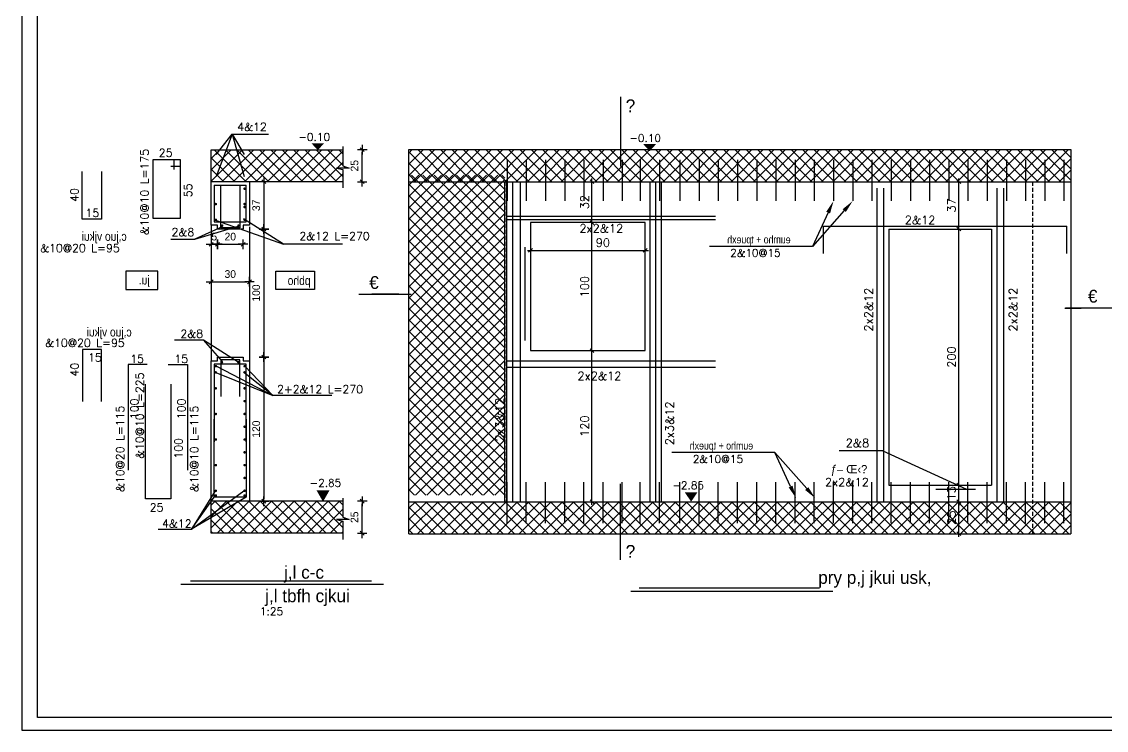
# Model space of a CAD drawing. Extents: x -4581 to 6602, y -3571 to 1684.
# Drawn here: x 2186 to 3880, y -3571 to -2464 of the extents above; entities that cross this region are included whole.
import ezdxf
from ezdxf import colors
from ezdxf.entities.mleader import LeaderData, LeaderLine
from ezdxf.enums import TextEntityAlignment as Align
from ezdxf.math import Vec2, Vec3

# ---------------------------------------------------------------- set-up
doc = ezdxf.new("R2010")
doc.units = 0
doc.header["$LTSCALE"] = 25
doc.header["$MEASUREMENT"] = 0
doc.header["$PDMODE"] = 2
doc.header["$PDSIZE"] = 5
doc.linetypes.add('HIDDEN', pattern=[0.375, 0.25, -0.125])
doc.layers.get('0').update_dxf_attribs({"linetype": 'CONTINUOUS'})
doc.layers.get('DEFPOINTS').update_dxf_attribs({"linetype": 'CONTINUOUS'})
for name, color, linetype in [('015', 253, 'CONTINUOUS'), ('A-SY', 5, 'CONTINUOUS'), ('A-TX', 3, 'CONTINUOUS'), ('DIM', 2, 'CONTINUOUS'), ('DIMS', 2, 'CONTINUOUS'), ('HI', 2, 'HIDDEN'), ('RAM', 4, 'CONTINUOUS'), ('S-BM', 1, 'CONTINUOUS'), ('S-DM', 2, 'CONTINUOUS'), ('S-IR', 7, 'CONTINUOUS'), ('S-IR1', 4, 'CONTINUOUS'), ('S-SY', 2, 'CONTINUOUS'), ('S-TX', 3, 'CONTINUOUS'), ('S-TX1', 4, 'CONTINUOUS'), ('TEXT-K', 4, 'CONTINUOUS')]:
    doc.layers.add(name, color=color, linetype=linetype)
doc.styles.add('ATIR', font='ATIR')
doc.styles.add('H1', font='heb')
doc.styles.add('miryl', font='miryl')
doc.styles.get("Standard").update_dxf_attribs({"font": 'HEB', "height": 18})
doc.styles.add('TECHNO', font='techno_m.shx')
doc.styles.add('TECHNO_M', font='techno_m')
doc.styles.add('TXT', font='txtn')
doc.dimstyles.new('25', dxfattribs={"dimtxt": 13, "dimasz": 6, "dimexe": 6, "dimexo": 6, "dimgap": 5, "dimtad": 1, "dimdec": 0, "dimlfac": 0.5, "dimdsep": 46, "dimtxsty": 'TXT', "dimblk1": 'OBLIQUE', "dimblk2": 'OBLIQUE', "dimsah": 1, "dimcen": 0, "dimdle": 5, "dimse1": 1, "dimse2": 1, "dimadec": 0, "dimazin": 0, "dimtfac": 1, "dimtdec": 0, "dimtix": 1, "dimtmove": 2, "dimatfit": 3, "dimldrblk": 'OBLIQUE', "dimfxl": 1, "dimtolj": 1, "dimarcsym": 0})
doc.dimstyles.new('t-25(x2)', dxfattribs={"dimtxt": 12, "dimasz": 4, "dimexe": 0, "dimexo": 0, "dimgap": 0.1, "dimtad": 0, "dimdec": 0, "dimlfac": 0.5, "dimdsep": 46, "dimtxsty": 'ATIR', "dimblk": 'TICK', "dimcen": 0, "dimse1": 1, "dimse2": 1, "dimadec": 0, "dimazin": 0, "dimtfac": 1, "dimtdec": 0, "dimtix": 1, "dimtofl": 0, "dimtmove": 2, "dimatfit": 3, "dimldrblk": 'TICK', "dimfxl": 0, "dimtvp": 1, "dimtolj": 1, "dimarcsym": 0})
pattern_1 = [(45, (-5048.673, 1671.232), (-8.838835, 8.838835), []), (135, (-5048.673, 1671.232), (-8.838835, -8.838835), [])]
pattern_2 = [(45, (-5048.673, 621.12), (-8.838835, 8.838835), []), (135, (-5048.673, 621.12), (-8.838835, -8.838835), [])]

# ---------------------------------------------------------------- blocks, each defined once
blk = doc.blocks.new('TICK', base_point=(1987.68, 2056.3))
at = {"layer": 'DIMS', "linetype": 'Continuous'}
for p, q in [((1989.55, 2056.3), (1985.8, 2056.3)), ((1988.43, 2057.05), (1986.93, 2055.55)), ((1987.68, 2054.42), (1987.68, 2058.17))]:
    blk.add_line(p, q, dxfattribs=at)
blk = doc.blocks.new('*D23')
at = {"layer": 'DEFPOINTS', "color": 0, "transparency": 16777216}
for p in [(2481.5, -2782.2), (2541.5, -2782.2), (2541.5, -2870.6)]:
    blk.add_point(p, dxfattribs=at)
at = {"layer": 'DIM', "color": 0, "lineweight": -2, "transparency": 16777216}
blk.add_line((2485.5, -2870.6), (2537.5, -2870.6), dxfattribs=at)
at = {"layer": 'DIM', "color": 0, "lineweight": -2, "transparency": 16777216, "xscale": 4, "yscale": 4, "zscale": 4, "rotation": 180}
blk.add_blockref('TICK', (2481.5, -2870.6), dxfattribs=at)
at = {"layer": 'DIM', "color": 0, "lineweight": -2, "transparency": 16777216, "xscale": 4, "yscale": 4, "zscale": 4}
blk.add_blockref('TICK', (2541.5, -2870.6), dxfattribs=at)
at = {"layer": 'DIM', "color": 0, "transparency": 16777216, "insert": (2511.5, -2858.6), "char_height": 12, "attachment_point": 5, "style": 'ATIR'}
blk.add_mtext('\\A1;30', dxfattribs=at)
blk = doc.blocks.new('*D24')
at = {"layer": 'DEFPOINTS', "color": 0, "transparency": 16777216}
for p in [(2687.3, -2664.3), (2717.6, -2664.3), (2687.3, -2714.3)]:
    blk.add_point(p, dxfattribs=at)
at = {"layer": 'DIM', "color": 0, "lineweight": -2, "transparency": 16777216}
blk.add_line((2717.6, -2710.3), (2717.6, -2668.3), dxfattribs=at)
at = {"layer": 'DIM', "color": 0, "lineweight": -2, "transparency": 16777216, "xscale": 4, "yscale": 4, "zscale": 4}
for p, rotation in [((2717.6, -2664.3), 90), ((2717.6, -2714.3), 270)]:
    blk.add_blockref('TICK', p, dxfattribs=dict(at, rotation=rotation))
at = {"layer": 'DIM', "color": 0, "transparency": 16777216, "insert": (2705.6, -2689.3), "char_height": 12, "attachment_point": 5, "rotation": 90, "style": 'ATIR'}
blk.add_mtext('\\A1;25', dxfattribs=at)
blk = doc.blocks.new('*D25')
at = {"layer": 'DEFPOINTS', "color": 0, "transparency": 16777216}
for p in [(2532.8, -2714.3), (2531.5, -2788.2), (2564, -2788.2)]:
    blk.add_point(p, dxfattribs=at)
at = {"layer": 'DIM', "color": 0, "lineweight": -2, "transparency": 16777216}
blk.add_line((2564, -2718.3), (2564, -2784.2), dxfattribs=at)
at = {"layer": 'DIM', "color": 0, "lineweight": -2, "transparency": 16777216, "xscale": 4, "yscale": 4, "zscale": 4}
for p, rotation in [((2564, -2714.3), 90), ((2564, -2788.2), 270)]:
    blk.add_blockref('TICK', p, dxfattribs=dict(at, rotation=rotation))
at = {"layer": 'DIM', "color": 0, "transparency": 16777216, "insert": (2552, -2751.2), "char_height": 12, "attachment_point": 5, "rotation": 90, "style": 'ATIR'}
blk.add_mtext('\\A1;37', dxfattribs=at)
blk = doc.blocks.new('*D26')
at = {"layer": 'DEFPOINTS', "color": 0, "transparency": 16777216}
for p in [(2531.5, -2788.2), (2531.5, -2988.2), (2564, -2988.2)]:
    blk.add_point(p, dxfattribs=at)
at = {"layer": 'DIM', "color": 0, "lineweight": -2, "transparency": 16777216}
blk.add_line((2564, -2792.2), (2564, -2984.2), dxfattribs=at)
at = {"layer": 'DIM', "color": 0, "lineweight": -2, "transparency": 16777216, "xscale": 4, "yscale": 4, "zscale": 4}
for p, rotation in [((2564, -2788.2), 90), ((2564, -2988.2), 270)]:
    blk.add_blockref('TICK', p, dxfattribs=dict(at, rotation=rotation))
at = {"layer": 'DIM', "color": 0, "transparency": 16777216, "insert": (2552, -2888.2), "char_height": 12, "attachment_point": 5, "rotation": 90, "style": 'ATIR'}
blk.add_mtext('\\A1;100', dxfattribs=at)
blk = doc.blocks.new('*D27')
at = {"layer": 'DEFPOINTS', "color": 0, "transparency": 16777216}
for p in [(2531.5, -2988.2), (2541.5, -3213.5), (2564, -3213.5)]:
    blk.add_point(p, dxfattribs=at)
at = {"layer": 'DIM', "color": 0, "lineweight": -2, "transparency": 16777216}
blk.add_line((2564, -2992.2), (2564, -3209.5), dxfattribs=at)
at = {"layer": 'DIM', "color": 0, "lineweight": -2, "transparency": 16777216, "xscale": 4, "yscale": 4, "zscale": 4}
for p, rotation in [((2564, -2988.2), 90), ((2564, -3213.5), 270)]:
    blk.add_blockref('TICK', p, dxfattribs=dict(at, rotation=rotation))
at = {"layer": 'DIM', "color": 0, "transparency": 16777216, "insert": (2552, -3100.8), "char_height": 12, "attachment_point": 5, "rotation": 90, "style": 'ATIR'}
blk.add_mtext('\\A1;120', dxfattribs=at)
blk = doc.blocks.new('*D28')
at = {"layer": 'DEFPOINTS', "color": 0, "transparency": 16777216}
for p in [(2481.5, -2782.2), (2491.5, -2782.2), (2491.5, -2812.1)]:
    blk.add_point(p, dxfattribs=at)
at = {"layer": 'DIM', "color": 0, "lineweight": -2, "transparency": 16777216}
blk.add_line((2485.5, -2812.1), (2487.5, -2812.1), dxfattribs=at)
at = {"layer": 'DIM', "color": 0, "lineweight": -2, "transparency": 16777216, "xscale": 4, "yscale": 4, "zscale": 4, "rotation": 180}
blk.add_blockref('TICK', (2481.5, -2812.1), dxfattribs=at)
at = {"layer": 'DIM', "color": 0, "lineweight": -2, "transparency": 16777216, "xscale": 4, "yscale": 4, "zscale": 4}
blk.add_blockref('TICK', (2491.5, -2812.1), dxfattribs=at)
at = {"layer": 'DIM', "color": 0, "transparency": 16777216, "insert": (2486.5, -2800.1), "char_height": 12, "attachment_point": 5, "style": 'ATIR'}
blk.add_mtext('\\A1;5', dxfattribs=at)
blk = doc.blocks.new('*D29')
at = {"layer": 'DEFPOINTS', "color": 0, "transparency": 16777216}
for p in [(2491.5, -2782.2), (2531.5, -2782.2), (2531.5, -2812.1)]:
    blk.add_point(p, dxfattribs=at)
at = {"layer": 'DIM', "color": 0, "lineweight": -2, "transparency": 16777216}
blk.add_line((2495.5, -2812.1), (2527.5, -2812.1), dxfattribs=at)
at = {"layer": 'DIM', "color": 0, "lineweight": -2, "transparency": 16777216, "xscale": 4, "yscale": 4, "zscale": 4, "rotation": 180}
blk.add_blockref('TICK', (2491.5, -2812.1), dxfattribs=at)
at = {"layer": 'DIM', "color": 0, "lineweight": -2, "transparency": 16777216, "xscale": 4, "yscale": 4, "zscale": 4}
blk.add_blockref('TICK', (2531.5, -2812.1), dxfattribs=at)
at = {"layer": 'DIM', "color": 0, "transparency": 16777216, "insert": (2511.5, -2800.1), "char_height": 12, "attachment_point": 5, "style": 'ATIR'}
blk.add_mtext('\\A1;20', dxfattribs=at)
blk = doc.blocks.new('_OBLIQUE')
at = {"color": 0, "linetype": 'ByBlock'}
blk.add_line((-0.5, -0.5), (0.5, 0.5), dxfattribs=at)
blk = doc.blocks.new('*D19')
at = {"layer": 'DEFPOINTS', "color": 0, "transparency": 16777216}
for p in [(3076.6, -2778.2), (3094.7, -2778.2), (3094.7, -2978.2)]:
    blk.add_point(p, dxfattribs=at)
at = {"layer": 'S-SY', "color": 0, "lineweight": -2, "transparency": 16777216}
blk.add_line((3076.6, -2983.2), (3076.6, -2773.2), dxfattribs=at)
at = {"layer": 'S-SY', "color": 0, "lineweight": -2, "transparency": 16777216, "xscale": 6, "yscale": 6, "zscale": 6}
for p, rotation in [((3076.6, -2778.2), 90), ((3076.6, -2978.2), 270)]:
    blk.add_blockref('_OBLIQUE', p, dxfattribs=dict(at, rotation=rotation))
at = {"layer": 'S-SY', "color": 0, "transparency": 16777216, "insert": (3065.1, -2878.2), "char_height": 13, "attachment_point": 5, "rotation": 90, "style": 'TXT'}
blk.add_mtext('\\A1;100', dxfattribs=at)
blk = doc.blocks.new('*D20')
at = {"layer": 'DEFPOINTS', "color": 0, "transparency": 16777216}
for p in [(2980.6, -2818.5), (3159.7, -2818.5), (3159.7, -2821.5)]:
    blk.add_point(p, dxfattribs=at)
at = {"layer": 'S-DM', "color": 0, "lineweight": -2, "transparency": 16777216}
blk.add_line((2975.6, -2821.5), (3164.7, -2821.5), dxfattribs=at)
at = {"layer": 'S-DM', "color": 0, "lineweight": -2, "transparency": 16777216, "xscale": 6, "yscale": 6, "zscale": 6, "rotation": 180}
blk.add_blockref('_OBLIQUE', (2980.6, -2821.5), dxfattribs=at)
at = {"layer": 'S-DM', "color": 0, "lineweight": -2, "transparency": 16777216, "xscale": 6, "yscale": 6, "zscale": 6}
blk.add_blockref('_OBLIQUE', (3159.7, -2821.5), dxfattribs=at)
at = {"layer": 'S-DM', "color": 0, "transparency": 16777216, "insert": (3093.7, -2809.5), "char_height": 13, "attachment_point": 5, "style": 'TXT'}
blk.add_mtext('\\A1;90', dxfattribs=at)
blk = doc.blocks.new('*D21')
at = {"layer": 'DEFPOINTS', "color": 0, "transparency": 16777216}
for p in [(2980.6, -2978.2), (3076.6, -2978.2), (3091.3, -3214.2)]:
    blk.add_point(p, dxfattribs=at)
at = {"layer": 'S-SY', "color": 0, "lineweight": -2, "transparency": 16777216}
blk.add_line((3076.6, -3219.2), (3076.6, -2973.2), dxfattribs=at)
at = {"layer": 'S-SY', "color": 0, "lineweight": -2, "transparency": 16777216, "xscale": 6, "yscale": 6, "zscale": 6}
for p, rotation in [((3076.6, -2978.2), 90), ((3076.6, -3214.2), 270)]:
    blk.add_blockref('_OBLIQUE', p, dxfattribs=dict(at, rotation=rotation))
at = {"layer": 'S-SY', "color": 0, "transparency": 16777216, "insert": (3065.1, -3096.2), "char_height": 13, "attachment_point": 5, "rotation": 90, "style": 'TXT'}
blk.add_mtext('\\A1;120', dxfattribs=at)
blk = doc.blocks.new('*D22')
at = {"layer": 'DEFPOINTS', "color": 0, "transparency": 16777216}
for p in [(2891.1, -2714.2), (3076.6, -2714.2), (3094.7, -2778.2)]:
    blk.add_point(p, dxfattribs=at)
at = {"layer": 'S-SY', "color": 0, "lineweight": -2, "transparency": 16777216}
blk.add_line((3076.6, -2783.2), (3076.6, -2709.2), dxfattribs=at)
at = {"layer": 'S-SY', "color": 0, "lineweight": -2, "transparency": 16777216, "xscale": 6, "yscale": 6, "zscale": 6}
for p, rotation in [((3076.6, -2714.2), 90), ((3076.6, -2778.2), 270)]:
    blk.add_blockref('_OBLIQUE', p, dxfattribs=dict(at, rotation=rotation))
at = {"layer": 'S-SY', "color": 0, "transparency": 16777216, "insert": (3065.1, -2746.2), "char_height": 13, "attachment_point": 5, "rotation": 90, "style": 'TXT'}
blk.add_mtext('\\A1;32', dxfattribs=at)
blk = doc.blocks.new('*D73')
at = {"layer": 'DEFPOINTS', "color": 0, "transparency": 16777216}
for p in [(2687.3, -3213.5), (2717.6, -3213.5), (2687.3, -3263.5)]:
    blk.add_point(p, dxfattribs=at)
at = {"layer": 'DIM', "color": 0, "lineweight": -2, "transparency": 16777216}
blk.add_line((2717.6, -3259.5), (2717.6, -3217.5), dxfattribs=at)
at = {"layer": 'DIM', "color": 0, "lineweight": -2, "transparency": 16777216, "xscale": 4, "yscale": 4, "zscale": 4}
for p, rotation in [((2717.6, -3213.5), 90), ((2717.6, -3263.5), 270)]:
    blk.add_blockref('TICK', p, dxfattribs=dict(at, rotation=rotation))
at = {"layer": 'DIM', "color": 0, "transparency": 16777216, "insert": (2705.6, -3238.5), "char_height": 12, "attachment_point": 5, "rotation": 90, "style": 'ATIR'}
blk.add_mtext('\\A1;25', dxfattribs=at)
blk = doc.blocks.new('*D82')
at = {"layer": 'DEFPOINTS', "color": 0, "transparency": 16777216}
for p in [(3649.8, -3214.2), (3700.6, -3214.2), (3710.6, -3264.2)]:
    blk.add_point(p, dxfattribs=at)
at = {"layer": 'S-SY', "color": 0, "lineweight": -2, "transparency": 16777216}
blk.add_line((3649.8, -3269.2), (3649.8, -3209.2), dxfattribs=at)
at = {"layer": 'S-SY', "color": 0, "lineweight": -2, "transparency": 16777216, "xscale": 6, "yscale": 6, "zscale": 6}
for p, rotation in [((3649.8, -3214.2), 90), ((3649.8, -3264.2), 270)]:
    blk.add_blockref('_OBLIQUE', p, dxfattribs=dict(at, rotation=rotation))
at = {"layer": 'S-SY', "color": 0, "transparency": 16777216, "insert": (3638.3, -3239.2), "char_height": 13, "attachment_point": 5, "rotation": 90, "style": 'TXT'}
blk.add_mtext('\\A1;25', dxfattribs=at)
blk = doc.blocks.new('*D83')
at = {"layer": 'DEFPOINTS', "color": 0, "transparency": 16777216}
for p in [(3649.8, -3188.2), (3700.6, -3188.2), (3700.6, -3214.2)]:
    blk.add_point(p, dxfattribs=at)
at = {"layer": 'S-SY', "color": 0, "lineweight": -2, "transparency": 16777216}
for p, q in [((3649.8, -3188.2), (3649.8, -3182.2)), ((3649.8, -3214.2), (3649.8, -3188.2)), ((3649.8, -3214.2), (3649.8, -3220.2))]:
    blk.add_line(p, q, dxfattribs=at)
at = {"layer": 'S-SY', "color": 0, "lineweight": -2, "transparency": 16777216, "xscale": 6, "yscale": 6, "zscale": 6}
for p, rotation in [((3649.8, -3188.2), 270), ((3649.8, -3214.2), 90)]:
    blk.add_blockref('_OBLIQUE', p, dxfattribs=dict(at, rotation=rotation))
at = {"layer": 'S-SY', "color": 0, "transparency": 16777216, "insert": (3638.3, -3201.2), "char_height": 13, "attachment_point": 5, "rotation": 90, "style": 'TXT'}
blk.add_mtext('\\A1;13', dxfattribs=at)
blk = doc.blocks.new('*D84')
at = {"layer": 'DEFPOINTS', "color": 0, "transparency": 16777216}
for p in [(3649.8, -2788.2), (3700.6, -2788.2), (3700.6, -3188.2)]:
    blk.add_point(p, dxfattribs=at)
at = {"layer": 'S-SY', "color": 0, "lineweight": -2, "transparency": 16777216}
blk.add_line((3649.8, -3193.2), (3649.8, -2783.2), dxfattribs=at)
at = {"layer": 'S-SY', "color": 0, "lineweight": -2, "transparency": 16777216, "xscale": 6, "yscale": 6, "zscale": 6}
for p, rotation in [((3649.8, -2788.2), 90), ((3649.8, -3188.2), 270)]:
    blk.add_blockref('_OBLIQUE', p, dxfattribs=dict(at, rotation=rotation))
at = {"layer": 'S-SY', "color": 0, "transparency": 16777216, "insert": (3638.3, -2988.2), "char_height": 13, "attachment_point": 5, "rotation": 90, "style": 'TXT'}
blk.add_mtext('\\A1;200', dxfattribs=at)
blk = doc.blocks.new('*D85')
at = {"layer": 'DEFPOINTS', "color": 0, "transparency": 16777216}
for p in [(3649.8, -2714.2), (3824.6, -2714.2), (3700.6, -2788.2)]:
    blk.add_point(p, dxfattribs=at)
at = {"layer": 'S-SY', "color": 0, "lineweight": -2, "transparency": 16777216}
blk.add_line((3649.8, -2793.2), (3649.8, -2709.2), dxfattribs=at)
at = {"layer": 'S-SY', "color": 0, "lineweight": -2, "transparency": 16777216, "xscale": 6, "yscale": 6, "zscale": 6}
for p, rotation in [((3649.8, -2714.2), 90), ((3649.8, -2788.2), 270)]:
    blk.add_blockref('_OBLIQUE', p, dxfattribs=dict(at, rotation=rotation))
at = {"layer": 'S-SY', "color": 0, "transparency": 16777216, "insert": (3638.3, -2751.2), "char_height": 13, "attachment_point": 5, "rotation": 90, "style": 'TXT'}
blk.add_mtext('\\A1;37', dxfattribs=at)

msp = doc.modelspace()

# ---------------------------------------------------------------- hatches: boundary and pattern name
at = {"layer": 'S-BM'}
h = msp.add_hatch(dxfattribs=at)
h.set_pattern_fill('ANSI37', color=256, scale=100)
h.set_pattern_definition([(45, (-6604.312, 1671.232), (-8.838835, 8.838835), []), (135, (-6604.312, 1671.232), (-8.838835, -8.838835), [])])
h.paths.add_polyline_path([(2687.3, -2714.3), (2687.3, -2695.3), (2677.3, -2692.9), (2697.3, -2692.9), (2687.3, -2689.3), (2687.3, -2664.3), (2481.5, -2664.3), (2481.5, -2714.3)])
h = msp.add_hatch(dxfattribs=at)
h.set_pattern_fill('ANSI37', color=256, scale=100)
h.set_pattern_definition(pattern_1)
h.paths.add_polyline_path([(2790.6, -2664.2), (2790.6, -2714.2), (2980.6, -2714.2), (2980.6, -2664.2)])
h = msp.add_hatch(dxfattribs=at)
h.set_pattern_fill('ANSI37', color=256, scale=100)
h.set_pattern_definition(pattern_1)
h.paths.add_polyline_path([(3160.6, -2664.2), (2980.6, -2664.2), (2980.6, -2714.2), (3160.6, -2714.2)])
h = msp.add_hatch(dxfattribs=at)
h.set_pattern_fill('ANSI37', color=256, scale=100)
h.set_pattern_definition(pattern_1)
h.paths.add_polyline_path([(3342.6, -2664.2), (3160.6, -2664.2), (3160.6, -2714.2), (3342.6, -2714.2)])
h = msp.add_hatch(dxfattribs=at)
h.set_pattern_fill('ANSI37', color=256, scale=100)
h.set_pattern_definition(pattern_1)
h.paths.add_polyline_path([(3824.6, -2664.2), (3342.6, -2664.2), (3342.6, -2714.2), (3824.6, -2714.2)])
h = msp.add_hatch(dxfattribs=at)
h.set_pattern_fill('ANSI37', color=256, scale=100)
h.set_pattern_definition([(45, (-5048.673, 631.12), (-8.838835, 8.838835), []), (135, (-5048.673, 631.12), (-8.838835, -8.838835), [])])
h.paths.add_polyline_path([(2940.6, -2704.2), (2790.6, -2704.2), (2790.6, -3204.2), (2940.6, -3204.2)])
h.paths.add_polyline_path([(2942.5, -3114), (2942.5, -3037.1), (2919.7, -3037.1), (2919.7, -3114)], flags=9)
h = msp.add_hatch(dxfattribs=at)
h.set_pattern_fill('ANSI37', color=256, scale=100)
h.set_pattern_definition([(45, (-4857.518, 1727.232), (-8.838835, 8.838835), []), (135, (-4857.518, 1727.232), (-8.838835, -8.838835), [])])
h.paths.add_polyline_path([(2687.3, -3263.5), (2687.3, -3244.5), (2677.3, -3242.1), (2697.3, -3242.1), (2687.3, -3238.5), (2687.3, -3213.5), (2481.5, -3213.5), (2481.5, -3263.5)])
h = msp.add_hatch(dxfattribs=at)
h.set_pattern_fill('ANSI37', color=256, scale=100)
h.set_pattern_definition(pattern_2)
h.paths.add_polyline_path([(3121.1, -3214.2), (2790.6, -3214.2), (2790.6, -3264.2), (3121.1, -3264.2)])
h = msp.add_hatch(dxfattribs=at)
h.set_pattern_fill('ANSI37', color=256, scale=100)
h.set_pattern_definition(pattern_2)
h.paths.add_polyline_path([(3764.6, -3214.2), (3121.1, -3214.2), (3121.1, -3264.2), (3764.6, -3264.2)])
h = msp.add_hatch(dxfattribs=at)
h.set_pattern_fill('ANSI37', color=256, scale=100)
h.set_pattern_definition(pattern_2)
h.paths.add_polyline_path([(3824.6, -3214.2), (3764.6, -3214.2), (3764.6, -3264.2), (3824.6, -3264.2)])

# ---------------------------------------------------------------- linework, layer by layer
at = {"layer": '015'}
for p, q in [((2481.5, -2782.2), (2481.5, -2994.2)), ((2541.5, -2785), (2541.5, -2994.2))]:
    msp.add_line(p, q, dxfattribs=at)
at = {"layer": 'A-SY'}
for p, q in [((2750.9, -3343.5), (2434.3, -3343.5)), ((3137.1, -3354), (3453, -3354))]:
    msp.add_line(p, q, dxfattribs=at)
msp.add_lwpolyline([(6602.5, -1496.4), (2185.6, -1496.4), (2185.6, -3571.4), (6602.5, -3571.4)], close=True, dxfattribs=at)
at = {"layer": 'DIM'}
for points in [[(2487.9, -3197.1), (2451, -3257.3)], [(2536.5, -3207.3), (2451, -3257.3), (2532.9, -3197.1)], [(2399, -3257.3), (2451, -3257.3), (2488.9, -3203.5)]]:
    msp.add_lwpolyline(points, dxfattribs=at)
at = {"layer": 'HI'}
for p, q in [((2940.6, -2714.2), (2940.6, -3214.2)), ((3764.6, -2714.2), (3764.6, -3264.2))]:
    msp.add_line(p, q, dxfattribs=at)
at = {"layer": 'RAM'}
msp.add_lwpolyline([(6577.5, -3551.4), (2210.4, -3551.4), (2210.4, -1516.4), (6577.5, -1516.4)], close=True, dxfattribs=at)
at = {"layer": 'S-BM'}
for p, q in [((2481.5, -2782.2), (2481.5, -2664.3)), ((2481.5, -2664.3), (2687.3, -2664.3)), ((2790.6, -2664.2), (3824.6, -2664.2)), ((2790.6, -3264.2), (2790.6, -2664.2)), ((3824.6, -2664.2), (3824.6, -3264.2)), ((3824.6, -2664.2), (3824.6, -3264.2)), ((2687.3, -2714.3), (2481.5, -2714.3)), ((2541.5, -2714.3), (2541.5, -2782.2)), ((2790.6, -2714.2), (3824.6, -2714.2)), ((2940.6, -3214.2), (2940.6, -2714.2)), ((2491.5, -2782.2), (2481.5, -2782.2)), ((2491.5, -2788.2), (2491.5, -2782.2)), ((2531.5, -2788.2), (2491.5, -2788.2)), ((2541.5, -2782.2), (2531.5, -2782.2)), ((2531.5, -2782.2), (2531.5, -2788.2)), ((3540.6, -2788.2), (3540.6, -3188.2)), ((3540.6, -2788.2), (3700.6, -2788.2)), ((3700.6, -2788.2), (3700.6, -3188.2)), ((2481.5, -3263.5), (2481.5, -2994.2)), ((2481.5, -2994.2), (2491.5, -2994.2)), ((2491.5, -2994.2), (2491.5, -2988.2)), ((2491.5, -2988.2), (2531.5, -2988.2)), ((2531.5, -2988.2), (2531.5, -2994.2)), ((2531.5, -2994.2), (2541.5, -2994.2)), ((2541.5, -2994.2), (2541.5, -3213.5)), ((3540.6, -3188.2), (3700.6, -3188.2)), ((2687.3, -3213.5), (2481.5, -3213.5)), ((2790.6, -3214.2), (3824.6, -3214.2)), ((3700.6, -3214.2), (3824.6, -3214.2)), ((2687.3, -3263.5), (2481.5, -3263.5)), ((2790.6, -3264.2), (3824.6, -3264.2)), ((3710.6, -3264.2), (3824.6, -3264.2))]:
    msp.add_line(p, q, dxfattribs=at)
for points in [[(2648.2, -2665, 0, 20, 0), (2648.2, -2654.1, 20, 20, 0)], [(3166.7, -2666.5, 0, 20, 0), (3166.7, -2655.6, 20, 20, 0)], [(2656.4, -3214.2, 0, 20, 0), (2656.4, -3196.7, 20, 20, 0)], [(3231.5, -3214.2, 0, 20, 0), (3231.5, -3199.5, 20, 20, 0)]]:
    msp.add_lwpolyline(points, format="xyseb", dxfattribs=at)
for points in [[(2687.3, -2659.3), (2687.3, -2689.3), (2697.3, -2692.9), (2677.3, -2692.9), (2687.3, -2695.3), (2687.3, -2724)], [(2687.3, -3208.5), (2687.3, -3238.5), (2697.3, -3242.1), (2677.3, -3242.1), (2687.3, -3244.5), (2687.3, -3273.2)]]:
    msp.add_lwpolyline(points, dxfattribs=at)
msp.add_lwpolyline([(2980.6, -2978.2), (3159.7, -2978.2), (3159.7, -2778.2), (2980.6, -2778.2)], close=True, dxfattribs=at)
at = {"layer": 'S-IR'}
for p, q in [((2418.7, -2690.1), (2433.7, -2690.1)), ((2423.7, -2695.1), (2423.7, -2680.1))]:
    msp.add_line(p, q, dxfattribs=at)
msp.add_lwpolyline([(2390.4, -2771.2), (2433.7, -2771.2), (2433.7, -2680.1), (2390.4, -2680.1)], close=True, dxfattribs=at)
for points in [[(2310.4, -2698.1), (2310.4, -2772.7), (2280.3, -2772.7), (2280.3, -2698.1)], [(2486.5, -2719.7), (2536.5, -2719.7)], [(2486.5, -2777.2), (2536.5, -2777.2), (2536.5, -2719.7)], [(2486.5, -2719.7), (2486.5, -2777.2)], [(2526.5, -2719.7), (2526.5, -2786.3), (2496.5, -2786.3), (2496.5, -2719.7)], [(2310.4, -3057.5), (2310.4, -2976.5), (2280.7, -2976.5), (2280.7, -3057.5)], [(2536.5, -3120.5), (2536.5, -2999.2), (2486.5, -2999.2), (2486.5, -3120.5)], [(2526.5, -3050), (2526.5, -2992.8), (2496.5, -2992.8), (2496.5, -3050)], [(2381.7, -2999.8), (2366.7, -2999.8), (2351.7, -2999.8), (2351.7, -3165.1)], [(2414.4, -2999.8), (2429.4, -2999.8), (2444.4, -2999.8), (2444.4, -3165.1)], [(2418.8, -3030.6), (2418.8, -3210), (2378.8, -3210), (2378.8, -3030.6)], [(2486.5, -3207.3), (2486.5, -3085.2)], [(2536.5, -3085.2), (2536.5, -3207.3)], [(2536.5, -3207.3), (2486.5, -3207.3)]]:
    msp.add_lwpolyline(points, dxfattribs=at)
at = {"layer": 'S-IR', "const_width": 2}
for points in [[(2534.9, -2725.2, 1), (2532.9, -2725.2, 1)], [(2489.9, -2749.2, 1), (2487.9, -2749.2, 1)], [(2534.9, -2749.2, 1), (2532.9, -2749.2, 1)], [(2534.9, -2753.8, 1), (2532.9, -2753.8, 1)], [(2489.9, -2773.8, 1), (2487.9, -2773.8, 1)], [(2534.9, -2773.8, 1), (2532.9, -2773.8, 1)], [(2499.9, -2782.9, 1), (2497.9, -2782.9, 1)], [(2525.3, -2782.9, 1), (2523.3, -2782.9, 1)], [(2499.4, -2996.1, 1), (2497.4, -2996.1, 1)], [(2524.9, -2996.1, 1), (2522.9, -2996.1, 1)], [(2489.9, -3002.5, 1), (2487.9, -3002.5, 1)], [(2489.9, -3012.2, 1), (2487.9, -3012.2, 1)], [(2534.9, -3002.5, 1), (2532.9, -3002.5, 1)], [(2534.9, -3012.2, 1), (2532.9, -3012.2, 1)], [(2489.9, -3037.1, 1), (2487.9, -3037.1, 1)], [(2534.9, -3037.1, 1), (2532.9, -3037.1, 1)], [(2534.9, -3057.1, 1), (2532.9, -3057.1, 1)], [(2489.9, -3077.1, 1), (2487.9, -3077.1, 1)], [(2534.9, -3077.1, 1), (2532.9, -3077.1, 1)], [(2534.9, -3097.1, 1), (2532.9, -3097.1, 1)], [(2489.9, -3117.1, 1), (2487.9, -3117.1, 1)], [(2534.9, -3117.1, 1), (2532.9, -3117.1, 1)], [(2534.9, -3137.1, 1), (2532.9, -3137.1, 1)], [(2489.9, -3157.1, 1), (2487.9, -3157.1, 1)], [(2534.9, -3157.1, 1), (2532.9, -3157.1, 1)], [(2534.9, -3177.1, 1), (2532.9, -3177.1, 1)], [(2489.9, -3197.1, 1), (2487.9, -3197.1, 1)], [(2489.9, -3204.5, 1), (2487.9, -3204.5, 1)], [(2534.9, -3197.1, 1), (2532.9, -3197.1, 1)], [(2534.9, -3204.5, 1), (2532.9, -3204.5, 1)]]:
    msp.add_lwpolyline(points, format="xyb", close=True, dxfattribs=at)
at = {"layer": 'S-IR1'}
for p, q in [((2944, -2680.3), (2944, -2744.4)), ((2974, -2680.3), (2974, -2744.4)), ((3004, -2680.3), (3004, -2744.4)), ((3034, -2680.3), (3034, -2744.4)), ((3064, -2680.3), (3064, -2744.4)), ((3094, -2680.3), (3094, -2744.4)), ((3124, -2680.3), (3124, -2744.4)), ((3152, -2680.3), (3152, -2744.4)), ((3182, -2680.3), (3182, -2744.4)), ((3214, -2680.3), (3214, -2744.4)), ((3244, -2680.3), (3244, -2744.4)), ((3274, -2680.3), (3274, -2744.4)), ((3304, -2680.3), (3304, -2744.4)), ((3334, -2680.3), (3334, -2744.4)), ((3334, -2680.3), (3334, -2744.4)), ((3364, -2680.3), (3364, -2744.4)), ((3394, -2680.3), (3394, -2744.4)), ((3424, -2680.3), (3424, -2744.4)), ((3454, -2680.3), (3454, -2744.4)), ((3454, -2680.3), (3454, -2744.4)), ((3484, -2680.3), (3484, -2744.4)), ((3514, -2680.3), (3514, -2744.4)), ((3514, -2680.3), (3514, -2744.4)), ((3544, -2680.3), (3544, -2744.4)), ((3574, -2680.3), (3574, -2744.4)), ((3604, -2680.3), (3604, -2744.4)), ((3634, -2680.3), (3634, -2744.4)), ((3634, -2680.3), (3634, -2744.4)), ((3664, -2680.3), (3664, -2744.4)), ((3694, -2680.3), (3694, -2744.4)), ((3694, -2680.3), (3694, -2744.4)), ((3724, -2680.3), (3724, -2744.4)), ((3754, -2680.3), (3754, -2744.4)), ((3784, -2680.3), (3784, -2744.4)), ((3814, -2680.3), (3814, -2744.4)), ((3814, -2680.3), (3814, -2744.4)), ((2942.8, -2714.2), (2942.8, -3214.2)), ((2952.5, -2714.2), (2952.5, -3214.2)), ((2964.6, -2714.2), (2964.6, -3214.2)), ((3166.9, -2714.2), (3166.9, -3214.2)), ((3176, -2714.2), (3176, -3214.2)), ((3184.8, -2714.2), (3184.8, -3214.2)), ((3521.6, -2724.1), (3521.6, -3214.2)), ((3532.2, -2724.1), (3532.2, -3214.2)), ((3709, -2724.1), (3709, -3214.2)), ((3719.5, -2724.1), (3719.5, -3214.2)), ((2942.8, -2768.2), (3269.6, -2768.2)), ((2942.8, -2773.3), (3269.6, -2773.3)), ((3437.8, -2783.7), (3818.3, -2783.7)), ((2971.7, -2816.5), (2971.7, -2962.2)), ((2942.8, -2994), (3269.6, -2994)), ((2942.8, -3004.2), (3269.6, -3004.2)), ((2944, -3248), (2944, -3183.9)), ((2974, -3248), (2974, -3183.9)), ((3004, -3248), (3004, -3183.9)), ((3034, -3248), (3034, -3183.9)), ((3064, -3248), (3064, -3183.9)), ((3094, -3248), (3094, -3183.9)), ((3124, -3248), (3124, -3183.9)), ((3152, -3248), (3152, -3183.9)), ((3182, -3248), (3182, -3183.9)), ((3214, -3248), (3214, -3183.9)), ((3244, -3248), (3244, -3183.9)), ((3274, -3248), (3274, -3183.9)), ((3304, -3248), (3304, -3183.9)), ((3334, -3248), (3334, -3183.9)), ((3334, -3248), (3334, -3183.9)), ((3364, -3248), (3364, -3183.9)), ((3394, -3248), (3394, -3183.9)), ((3424, -3248), (3424, -3183.9)), ((3454, -3248), (3454, -3183.9)), ((3454, -3248), (3454, -3183.9)), ((3484, -3248), (3484, -3183.9)), ((3514, -3248), (3514, -3183.9)), ((3514, -3248), (3514, -3183.9)), ((3544, -3248), (3544, -3183.9)), ((3574, -3248), (3574, -3183.9)), ((3604, -3248), (3604, -3183.9)), ((3634, -3248), (3634, -3183.9)), ((3634, -3248), (3634, -3183.9)), ((3664, -3248), (3664, -3183.9)), ((3694, -3248), (3694, -3183.9)), ((3694, -3248), (3694, -3183.9)), ((3724, -3248), (3724, -3183.9)), ((3754, -3248), (3754, -3183.9)), ((3784, -3248), (3784, -3183.9)), ((3814, -3248), (3814, -3183.9)), ((3814, -3248), (3814, -3183.9)), ((3613.9, -3194.7), (3675.6, -3194.7))]:
    msp.add_line(p, q, dxfattribs=at)
for points in [[(3437.8, -2783.7), (3437.8, -2826.4)], [(3818.3, -2826.4), (3818.3, -2783.7)]]:
    msp.add_lwpolyline(points, dxfattribs=at)
at = {"layer": 'S-SY'}
for p, q in [((3121.1, -2581.9), (3121.1, -2690.3)), ((2489.6, -2671.5), (2514.4, -2640)), ((2514.4, -2640), (2489.6, -2706.2)), ((2514.4, -2640), (2533.3, -2706.2)), ((2514.4, -2640), (2533.3, -2671.5)), ((2514.4, -2640), (2571, -2640)), ((2489.9, -2774.8), (2594.4, -2811.9)), ((2594.4, -2811.9), (2531.9, -2772.1)), ((2456, -2804), (2524, -2783.6)), ((2499, -2784.6), (2456, -2804)), ((2418.6, -2804), (2456, -2804)), ((2686.9, -2811.9), (2594.4, -2811.9)), ((2712.1, -2890.2), (2794.2, -2890.2)), ((2774.9, -2890.2), (2732.4, -2890.2)), ((3815.6, -2911.6), (3840.9, -2911.6)), ((3905.3, -2911.6), (3816.3, -2911.6)), ((2424.1, -2961.2), (2469.5, -2961.2)), ((2499, -2994.5), (2469.5, -2961.2)), ((2469.5, -2961.2), (2524, -2995.5)), ((2488.9, -3001.8), (2577.9, -3048.2)), ((2488.9, -3012.2), (2577.9, -3048.2)), ((2577.9, -3048.2), (2531.9, -3011.7)), ((2577.9, -3048.2), (2533.9, -3001.8)), ((2670.4, -3048.2), (2577.9, -3048.2)), ((3530.9, -3135), (3462.8, -3135)), ((3121.1, -3304.9), (3121.1, -3186.5))]:
    msp.add_line(p, q, dxfattribs=at)
msp.add_lwpolyline([(3530.9, -3135), (3662, -3194.7)], dxfattribs=at)
at = {"layer": 'S-TX1'}
for p, q in [((2732.2, -3338.2), (2449.5, -3338.2)), ((3150.1, -3348.7), (3432.1, -3348.7))]:
    msp.add_line(p, q, dxfattribs=at)
at = {"layer": 'TEXT-K'}
for points in [[(2348.2, -2853.8), (2348.2, -2882.6), (2398.5, -2882.6), (2398.5, -2853.8)], [(2582.6, -2882.6), (2582.6, -2853.8), (2643, -2853.8), (2643, -2882.6)]]:
    msp.add_lwpolyline(points, close=True, dxfattribs=at)

# ---------------------------------------------------------------- texts
at = {"layer": 'A-TX', "style": 'TXT'}
for s, p in [('-0.10', (2642.6, -2650.4)), ('-0.10', (3159.7, -2652.1)), ('2&10@15', (3332, -2831.5)), ('2&10@15', (3273.4, -3153.6)), ('-2.85', (2660.1, -3190.8)), ('-2.85', (3226.9, -3194.7)), ('1:25', (2575.9, -3391.5))]:
    msp.add_text(s, height=12, dxfattribs=at).set_placement(p, align=Align.CENTER)
at = {"layer": 'A-TX', "style": 'TECHNO', "text_generation_flag": 2}
for p in [(3335.5, -2810.6), (3276.9, -3132.7)]:
    msp.add_text('eumho + tpuexh ', height=12, dxfattribs=at).set_placement(p, align=Align.CENTER)
at = {"layer": 'S-TX', "style": 'TXT'}
for s, p in [('4&12', (2545.5, -2634.8)), ('2&8', (2437.4, -2799.4)), ('2&12 L=270', (2674.4, -2805.4)), ('&10@20 L=95', (2276.6, -2824.2)), ('2&8', (2451.3, -2958)), ('&10@20 L=95', (2284.4, -2972.3)), ('2+2&12 L=270', (2651.7, -3044.7))]:
    msp.add_text(s, height=12.5, dxfattribs=at).set_placement(p, align=Align.CENTER)
for s, p in [('&10@10 L=175', (2383.8, -2730.5)), ('&10@10 L=225', (2376.2, -3079.9)), ('&10@20 L=115', (2345.6, -3131.7)), ('&10@10 L=115', (2461.4, -3131.7))]:
    msp.add_text(s, height=12.5, rotation=90, dxfattribs=at).set_placement(p, align=Align.CENTER)
for s, p in [('25', (2410.5, -2679.1)), ('25', (2396.3, -3233.1)), ('4&12', (2427.9, -3258.5))]:
    msp.add_text(s, height=12.5, dxfattribs=at).set_placement(p, align=Align.BOTTOM_CENTER)
for s, height, p in [('40', 12.5, (2274.2, -2745.7)), ('2x2&12', 13, (3515.3, -2948.3)), ('2x2&12', 13, (3741.1, -2948.3)), ('40', 12.5, (2274.6, -3018.7)), ('2x3&12', 13, (2938.7, -3120.3)), ('2x3&12', 13, (3204.3, -3126.1))]:
    msp.add_text(s, height=height, rotation=90, dxfattribs=at).set_placement(p)
for s, p in [('55', (2455.5, -2727.9)), ('100', (2371.6, -3069.2)), ('100', (2445.2, -3069.2)), ('100', (2440.6, -3130.8))]:
    msp.add_text(s, height=12.5, rotation=90, dxfattribs=at).set_placement(p, align=Align.BOTTOM_CENTER)
for s, height, p in [('15', 12.5, (2285.3, -2769.4)), ('2&12', 13, (3565.2, -2780.7)), ('2x2&12', 13, (3057, -2793.7)), ('15', 12.5, (2289.3, -2995)), ('15', 12.5, (2355.2, -2997.4)), ('15', 12.5, (2424.2, -2997.4)), ('2x2&12', 13, (3054, -3024.1)), ('2&8', 13, (3472.9, -3129)), ('2x2&12', 13, (3440.6, -3190.2))]:
    msp.add_text(s, height=height, dxfattribs=at).set_placement(p)
at = {"layer": 'S-TX', "style": 'H1'}
msp.add_text('ƒ– Œ‹\x81', height=13, dxfattribs=at).set_placement((3506.7, -3169.9), align=Align.RIGHT)
at = {"layer": 'S-TX1'}
for s, style, p in [('\x81', 'H1', (3144.2, -2605.7)), ('€', 'H1', (2743.4, -2881.8)), ('€', 'H1', (3866.3, -2903.2)), ('\x81', 'H1', (3144.2, -3301.9)), ('j,l c-c', 'miryl', (2657.9, -3334.5)), ('j,l tbfh cjkui ', 'miryl', (2705.7, -3371.3))]:
    msp.add_text(s, height=20, dxfattribs=dict(at, style=style)).set_placement(p, align=Align.RIGHT)
at = {"layer": 'S-TX1', "style": 'miryl'}
msp.add_text('pry p,j jkui usk, ', height=20, dxfattribs=at).set_placement((3430.1, -3342.6))
at = {"layer": 'TEXT-K', "style": 'TECHNO_M', "text_generation_flag": 2}
for s, p in [('c,juo vjkui', (2349.6, -2806.6)), ('ju.', (2385.4, -2874.8)), ('pbho', (2636.9, -2875.7)), ('c,juo vjkui', (2357.4, -2956.1))]:
    msp.add_text(s, height=14, dxfattribs=at).set_placement(p)

# ---------------------------------------------------------------- dimensions: what is measured, and where the dimension line sits
at = {"layer": 'DIM'}
for base, p1, p2, picture, middle in [((2717.6, -2664.3), (2687.3, -2714.3), (2687.3, -2664.3), '*D24', (2705.6, -2689.3)), ((2564, -2788.2), (2532.8, -2714.3), (2531.5, -2788.2), '*D25', (2552, -2751.2)), ((2564, -2988.2), (2531.5, -2788.2), (2531.5, -2988.2), '*D26', (2552, -2888.2)), ((2717.6, -3213.5), (2687.3, -3263.5), (2687.3, -3213.5), '*D73', (2705.6, -3238.5))]:
    dim = msp.add_linear_dim(base=base, p1=p1, p2=p2, angle=90, dimstyle='t-25(x2)', dxfattribs=at)
    dim.commit()
    dim.dimension.update_dxf_attribs({"geometry": picture, "text_midpoint": middle})
for base, p1, p2, picture, middle in [((2541.5, -2870.6), (2481.5, -2782.2), (2541.5, -2782.2), '*D23', (2511.5, -2858.6)), ((2491.5, -2812.1), (2481.5, -2782.2), (2491.5, -2782.2), '*D28', (2486.5, -2800.1)), ((2531.5, -2812.1), (2491.5, -2782.2), (2531.5, -2782.2), '*D29', (2511.5, -2800.1))]:
    dim = msp.add_linear_dim(base=base, p1=p1, p2=p2, dimstyle='t-25(x2)', dxfattribs=at)
    dim.commit()
    dim.dimension.update_dxf_attribs({"geometry": picture, "text_midpoint": middle})
dim = msp.add_linear_dim(base=(2564, -3213.5), p1=(2531.5, -2988.2), p2=(2541.5, -3213.5), angle=90, text='120', dimstyle='t-25(x2)', dxfattribs=at)
dim.commit()
dim.dimension.update_dxf_attribs({"geometry": '*D27', "text_midpoint": (2552, -3100.8)})
at = {"layer": 'S-DM'}
dim = msp.add_linear_dim(base=(3159.7, -2821.5), p1=(2980.6, -2818.5), p2=(3159.7, -2818.5), dimstyle='25', dxfattribs=at)
dim.commit()
dim.dimension.update_dxf_attribs({"geometry": '*D20', "text_midpoint": (3093.7, -2809.5), "dimtype": 160})
at = {"layer": 'S-SY'}
for base, p1, p2, picture, middle in [((3076.6, -2714.2), (3094.7, -2778.2), (2891.1, -2714.2), '*D22', (3065.1, -2746.2)), ((3649.8, -2714.2), (3700.6, -2788.2), (3824.6, -2714.2), '*D85', (3638.3, -2751.2)), ((3076.6, -2778.2), (3094.7, -2978.2), (3094.7, -2778.2), '*D19', (3065.1, -2878.2)), ((3649.8, -2788.2), (3700.6, -3188.2), (3700.6, -2788.2), '*D84', (3638.3, -2988.2)), ((3649.8, -3188.2), (3700.6, -3214.2), (3700.6, -3188.2), '*D83', (3638.3, -3201.2)), ((3649.8, -3214.2), (3710.6, -3264.2), (3700.6, -3214.2), '*D82', (3638.3, -3239.2))]:
    dim = msp.add_linear_dim(base=base, p1=p1, p2=p2, angle=90, dimstyle='25', dxfattribs=at)
    dim.commit()
    dim.dimension.update_dxf_attribs({"geometry": picture, "text_midpoint": middle})
dim = msp.add_linear_dim(base=(3076.6, -2978.2), p1=(3091.3, -3214.2), p2=(2980.6, -2978.2), angle=90, text='120', dimstyle='25', dxfattribs=at)
dim.commit()
dim.dimension.update_dxf_attribs({"geometry": '*D21', "text_midpoint": (3065.1, -3096.2)})

# ---------------------------------------------------------------- leaders
ml = msp.add_multileader_mtext('Standard', dxfattribs=at)
ml.set_content('')
ml.set_leader_properties()
ml.build(insert=Vec2(0, 0))
ml.multileader.update_dxf_attribs({"text_right_attachment_type": 6, "dogleg_length": 160.9, "arrow_head_size": 20})
ctx = ml.context
ctx.base_point, ctx.arrow_head_size, ctx.plane_origin = Vec3(3260.2, -2815.5), 20, Vec3(3472.6, -2852.6)
ctx.right_attachment, ctx.text_align_type = 6, 2
notes = []
notes.append((ctx, [(0, (1, 1, 0), (3421, -2815.5), (-1, 0), 160.9, [(0, [(3484, -2744.4)], 0, [])])]))
ctx.mtext, ml.multileader.dxf.content_type = None, 0
ml = msp.add_multileader_mtext('Standard', dxfattribs=at)
ml.set_content('')
ml.set_leader_properties()
ml.build(insert=Vec2(0, 0))
ml.multileader.update_dxf_attribs({"text_right_attachment_type": 6, "dogleg_length": 160.9, "arrow_head_size": 20})
ctx = ml.context
ctx.base_point, ctx.arrow_head_size, ctx.plane_origin = Vec3(3284.6, -2815.5), 20, Vec3(3497.1, -2852.6)
ctx.right_attachment, ctx.text_align_type = 6, 2
notes.append((ctx, [(0, (1, 1, 0), (3421, -2815.5), (-1, 0), 136.4, [(0, [(3454, -2744.4)], 0, [])])]))
ctx.mtext, ml.multileader.dxf.content_type = None, 0
ml = msp.add_multileader_mtext('Standard', dxfattribs=at)
ml.set_content('')
ml.set_leader_properties()
ml.build(insert=Vec2(0, 0))
ml.multileader.update_dxf_attribs({"text_right_attachment_type": 6, "dogleg_length": 160.9, "arrow_head_size": 20})
ctx = ml.context
ctx.base_point, ctx.arrow_head_size, ctx.plane_origin = Vec3(3201.6, -3137.6), 20, Vec3(3414, -3100.6)
ctx.right_attachment, ctx.text_align_type = 6, 2
notes.append((ctx, [(0, (1, 1, 0), (3362.4, -3137.6), (-1, 0), 160.9, [(0, [(3425.4, -3208.7)], 0, [])])]))
ctx.mtext, ml.multileader.dxf.content_type = None, 0
ml = msp.add_multileader_mtext('Standard', dxfattribs=at)
ml.set_content('')
ml.set_leader_properties()
ml.build(insert=Vec2(0, 0))
ml.multileader.update_dxf_attribs({"text_right_attachment_type": 6, "dogleg_length": 160.9, "arrow_head_size": 20})
ctx = ml.context
ctx.base_point, ctx.arrow_head_size, ctx.plane_origin = Vec3(3226, -3137.6), 20, Vec3(3438.5, -3100.6)
ctx.right_attachment, ctx.text_align_type = 6, 2
notes.append((ctx, [(0, (1, 1, 0), (3362.4, -3137.6), (-1, 0), 136.4, [(0, [(3395.4, -3208.7)], 0, [])])]))
ctx.mtext, ml.multileader.dxf.content_type = None, 0
for ctx, leaders in notes:
    for number, flags, end, landing, length, lines in leaders:
        leader = LeaderData()
        leader.index, (leader.has_last_leader_line, leader.has_dogleg_vector, leader.attachment_direction) = number, flags
        leader.last_leader_point, leader.dogleg_vector, leader.dogleg_length = Vec3(end), Vec3(landing), length
        for number, points, colour, breaks in lines:
            line = LeaderLine()
            line.index, line.vertices, line.color, line.breaks = number, Vec3.list(points), colors.encode_raw_color(colour), breaks
            leader.lines.append(line)
        ctx.leaders.append(leader)

doc.saveas('drawing.dxf')
